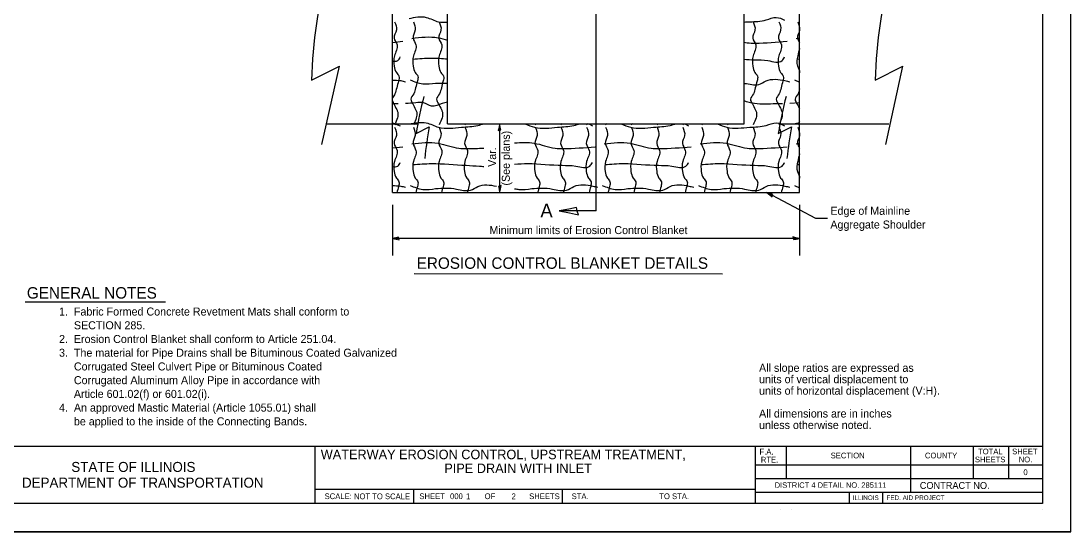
# Model space of a CAD drawing. Extents: x 0 to 2.83, y -0.12 to 1.83.
# Drawn here: x 1.303 to 2.833, y 0 to 0.745 of the extents above; entities that cross this region are included whole.
import ezdxf

# ---------------------------------------------------------------- set-up
doc = ezdxf.new("R2010")
doc.units = 0
for name, color, linetype in [('RD_Pr_Roadway_Dimensions', 7, 'Continuous'), ('RD_Pr_Roadway_Notes', 7, 'Continuous'), ('SH_General_Details', 7, 'Continuous'), ('SH_Printer_Plotting_Border', 7, 'Continuous')]:
    doc.layers.add(name, color=color, linetype=linetype)

msp = doc.modelspace()

# ---------------------------------------------------------------- linework, layer by layer
at = {"layer": 'RD_Pr_Roadway_Dimensions'}
for p, q in [((2.0005, 0.5949), (2.0005, 0.4947)), ((1.8441, 0.4768), (1.8441, 0.4028)), ((2.4377, 0.4768), (2.4377, 0.4028)), ((2.4377, 0.4278), (1.8441, 0.4278))]:
    msp.add_line(p, q, dxfattribs=at)
for points in [[(1.9985, 0.5849), (2.0004, 0.5858), (2.0022, 0.5861), (2.0014, 0.5899), (2.0005, 0.5949), (1.9996, 0.5896)], [(2.0026, 0.5047), (2.0007, 0.5039), (1.9989, 0.5036), (1.9997, 0.4997), (2.0005, 0.4947), (2.0015, 0.5)], [(1.8541, 0.4257), (1.8533, 0.4276), (1.8529, 0.4295), (1.8491, 0.4287), (1.8441, 0.4278), (1.8494, 0.4268)], [(2.4277, 0.4299), (2.4286, 0.428), (2.4289, 0.4261), (2.4327, 0.4269), (2.4377, 0.4278), (2.4324, 0.4288)]]:
    msp.add_lwpolyline(points, close=True, dxfattribs=at)
at = {"layer": 'RD_Pr_Roadway_Notes'}
for p, q in [((2.4616, 0.4568), (2.3899, 0.4947)), ((2.4782, 0.4568), (2.4616, 0.4568)), ((1.8758, 0.3765), (2.3251, 0.3764)), ((1.3089, 0.3356), (1.5132, 0.3356))]:
    msp.add_line(p, q, dxfattribs=at)
msp.add_lwpolyline([(2.3978, 0.4882), (2.398, 0.4902), (2.3986, 0.492), (2.3948, 0.4931), (2.3899, 0.4947), (2.3942, 0.4913)], close=True, dxfattribs=at)
at = {"layer": 'SH_General_Details'}
for p, q in [((2.8333, 0), (2.8333, 1.8333)), ((2.141, 0.4679), (2.141, 1.7517)), ((1.8441, 0.4946), (1.8441, 1.245)), ((2.4377, 0.4946), (2.4377, 1.245)), ((1.9247, 0.5949), (1.9247, 0.9597)), ((2.3567, 0.5949), (2.3567, 0.9597)), ((2.4329, 0.7193), (2.4377, 0.7201)), ((1.8441, 0.7135), (1.8594, 0.715)), ((2.4339, 0.689), (2.4377, 0.6894)), ((1.7261, 0.6584), (1.7668, 0.6789)), ((1.7415, 0.5647), (1.7668, 0.6789)), ((2.5477, 0.6584), (2.5884, 0.6789)), ((2.5632, 0.5647), (2.5884, 0.6789)), ((2.4302, 0.6588), (2.4377, 0.6553)), ((1.8525, 0.6238), (1.8441, 0.6238)), ((2.4377, 0.6253), (2.4233, 0.6243)), ((2.4377, 0.5983), (2.435, 0.5935)), ((1.7482, 0.5949), (1.8815, 0.5949)), ((1.8441, 0.5962), (1.8557, 0.5919)), ((1.8786, 0.5806), (1.8978, 0.5902)), ((1.9247, 0.5949), (2.3567, 0.5949)), ((1.9514, 0.5949), (1.9498, 0.5935)), ((2.0085, 0.5946), (2.0096, 0.5949)), ((2.0539, 0.5949), (2.0523, 0.5935)), ((2.0914, 0.5949), (2.0898, 0.5935)), ((2.1289, 0.5949), (2.1273, 0.5935)), ((2.1304, 0.5949), (2.1358, 0.5919)), ((2.1485, 0.5946), (2.1497, 0.5949)), ((2.1565, 0.5949), (2.1549, 0.5935)), ((2.194, 0.5949), (2.1924, 0.5935)), ((2.2315, 0.5949), (2.2299, 0.5935)), ((2.269, 0.5949), (2.2674, 0.5935)), ((2.2705, 0.5949), (2.2759, 0.5919)), ((2.2886, 0.5946), (2.2897, 0.5949)), ((2.2965, 0.5949), (2.295, 0.5935)), ((2.334, 0.5949), (2.3325, 0.5935)), ((2.4066, 0.5806), (2.4258, 0.5902)), ((2.4095, 0.5949), (2.5677, 0.5949)), ((2.4286, 0.5946), (2.4377, 0.5965)), ((2.4329, 0.5656), (2.4377, 0.5664)), ((1.8441, 0.5598), (1.8594, 0.5613)), ((2.4339, 0.5353), (2.4377, 0.5357)), ((1.8441, 0.4946), (2.4377, 0.4946)), ((2.4302, 0.5051), (2.4377, 0.5016)), ((2.141, 0.4679), (2.0872, 0.4679)), ((0.1667, 0.125), (2.7917, 0.125)), ((1.7312, 0.125), (1.7312, 0.0417)), ((2.3729, 0.125), (2.3729, 0.0417)), ((2.4179, 0.125), (2.4179, 0.0779)), ((2.5995, 0.125), (2.5995, 0.0579)), ((2.6905, 0.125), (2.6905, 0.0779)), ((2.7423, 0.125), (2.7423, 0.0779)), ((2.3729, 0.0979), (2.7917, 0.0979)), ((2.3729, 0.0779), (2.7917, 0.0779)), ((1.7312, 0.0625), (2.3729, 0.0625)), ((1.875, 0.0625), (1.875, 0.0417)), ((2.0917, 0.0625), (2.0917, 0.0417)), ((2.3729, 0.0579), (2.7917, 0.0579)), ((2.5101, 0.0579), (2.5101, 0.0417)), ((2.5585, 0.0579), (2.5585, 0.0417)), ((2.4095, 0.0333), (2.4095, 0.0333)), ((2.4262, 0.0333), (2.4262, 0.0333)), ((2.7917, 0.0333), (2.7917, 0.0333)), ((2.8333, 0), (0, 0))]:
    msp.add_line(p, q, dxfattribs=at)
for points in [[(0.1667, 1.7917), (2.7917, 1.7917), (2.7917, 0.0417), (0.1667, 0.0417)], [(2.1156, 0.462), (2.1133, 0.4675), (2.1124, 0.4727), (2.1014, 0.4704), (2.0872, 0.4679), (2.1024, 0.4652)]]:
    msp.add_lwpolyline(points, close=True, dxfattribs=at)
for centre, start, end in [((2.4341, 0.6367), 164.8207, 178.2405), ((3.2558, 0.6367), 164.8207, 178.2405), ((2.5773, 0.4639), 166.0395, 170.5194), ((3.1053, 0.4639), 166.0395, 170.5194), ((2.5951, 0.4653), 169.8402, 173.6061), ((3.1231, 0.4653), 169.8402, 173.6061)]:
    msp.add_arc(centre, 0.7083, start, end, dxfattribs=at)
for points in [[(1.8684, 0.7483), (1.8934, 0.7499), (1.9114, 0.7435), (1.9247, 0.7429)], [(2.3567, 0.7431), (2.365, 0.7435), (2.3889, 0.7462), (2.4037, 0.7499), (2.4159, 0.7457)], [(1.8472, 0.7435), (1.8499, 0.7315), (1.8467, 0.7198), (1.8509, 0.7097), (1.8472, 0.6938), (1.8467, 0.679), (1.8499, 0.6694), (1.8536, 0.6641), (1.8531, 0.6572), (1.8504, 0.6471), (1.8478, 0.6386), (1.8441, 0.6328)], [(1.8748, 0.7435), (1.8774, 0.7315), (1.8743, 0.7198), (1.8785, 0.7097), (1.8748, 0.6938), (1.8743, 0.679), (1.8774, 0.6694), (1.8812, 0.6641), (1.8806, 0.6572), (1.878, 0.6471), (1.8753, 0.6386), (1.8711, 0.6307), (1.8737, 0.6238), (1.878, 0.6158), (1.8796, 0.6116), (1.879, 0.6036), (1.8748, 0.5935)], [(1.9123, 0.7435), (1.9149, 0.7315), (1.9118, 0.7198), (1.916, 0.7097), (1.9123, 0.6938), (1.9118, 0.679), (1.9149, 0.6694), (1.9187, 0.6641), (1.9181, 0.6572), (1.9155, 0.6471), (1.9128, 0.6386), (1.9086, 0.6307), (1.9112, 0.6238), (1.9155, 0.6158), (1.9171, 0.6116), (1.9165, 0.6036), (1.9123, 0.5935)], [(2.37, 0.7435), (2.3726, 0.7315), (2.3694, 0.7198), (2.3737, 0.7097), (2.37, 0.6938), (2.3694, 0.679), (2.3726, 0.6694), (2.3763, 0.6641), (2.3758, 0.6572), (2.3731, 0.6471), (2.3705, 0.6386), (2.3662, 0.6307), (2.3689, 0.6238), (2.3731, 0.6158), (2.3747, 0.6116), (2.3742, 0.6036), (2.37, 0.5935)], [(2.4075, 0.7435), (2.4101, 0.7315), (2.4069, 0.7198), (2.4112, 0.7097), (2.4075, 0.6938), (2.4069, 0.679), (2.4101, 0.6694), (2.4138, 0.6641), (2.4133, 0.6572), (2.4106, 0.6471), (2.408, 0.6386), (2.4037, 0.6307), (2.4064, 0.6238), (2.4106, 0.6158), (2.4122, 0.6116), (2.4117, 0.6036), (2.4075, 0.5935)], [(2.435, 0.7435), (2.4377, 0.7315), (2.4345, 0.7198), (2.4377, 0.7132)], [(1.8727, 0.7193), (1.9109, 0.7203), (1.9247, 0.7169)], [(2.3567, 0.7136), (2.3613, 0.7129), (2.3729, 0.7124), (2.4196, 0.715)], [(2.4377, 0.7047), (2.435, 0.6938), (2.4345, 0.679), (2.4377, 0.6694), (2.4377, 0.6692)], [(1.8441, 0.6861), (1.852, 0.6869), (1.8557, 0.6922)], [(1.8737, 0.689), (1.9013, 0.6906), (1.9247, 0.6894)], [(2.3567, 0.6888), (2.3719, 0.688), (2.3915, 0.6869), (2.4122, 0.6869), (2.4159, 0.6922)], [(1.8441, 0.6585), (1.8562, 0.6577), (1.8631, 0.6561)], [(1.87, 0.6588), (1.8886, 0.653), (1.9072, 0.654), (1.9247, 0.6538)], [(2.3567, 0.6535), (2.3576, 0.6535), (2.3782, 0.6519), (2.3889, 0.6572), (2.4164, 0.6577), (2.4233, 0.6561)], [(2.4377, 0.6456), (2.4355, 0.6386), (2.4313, 0.6307), (2.4339, 0.6238), (2.4377, 0.6167)], [(1.8441, 0.6282), (1.8462, 0.6238), (1.8504, 0.6158), (1.852, 0.6116), (1.8515, 0.6036), (1.8472, 0.5935)], [(2.4127, 0.6238), (2.4032, 0.6238), (2.3719, 0.6243), (2.3567, 0.6281)], [(1.9247, 0.6261), (1.9167, 0.6243), (1.9013, 0.6206), (1.8896, 0.6254), (1.8785, 0.6254), (1.8631, 0.6243)], [(1.8684, 0.5946), (1.8934, 0.5962), (1.9114, 0.5898), (1.9448, 0.5898), (1.9687, 0.5925), (1.9778, 0.5949)], [(1.8472, 0.5898), (1.8499, 0.5778), (1.8467, 0.5661), (1.8509, 0.556), (1.8472, 0.5401), (1.8467, 0.5252), (1.8499, 0.5157), (1.8536, 0.5104), (1.8531, 0.5035), (1.8507, 0.4946)], [(1.8748, 0.5898), (1.8774, 0.5778), (1.8743, 0.5661), (1.8785, 0.556), (1.8748, 0.5401), (1.8743, 0.5252), (1.8774, 0.5157), (1.8812, 0.5104), (1.8806, 0.5035), (1.8783, 0.4946)], [(1.9123, 0.5898), (1.9149, 0.5778), (1.9118, 0.5661), (1.916, 0.556), (1.9123, 0.5401), (1.9118, 0.5252), (1.9149, 0.5157), (1.9187, 0.5104), (1.9181, 0.5035), (1.9158, 0.4946)], [(1.9498, 0.5898), (1.9524, 0.5778), (1.9493, 0.5661), (1.9535, 0.556), (1.9498, 0.5401), (1.9493, 0.5252), (1.9524, 0.5157), (1.9562, 0.5104), (1.9556, 0.5035), (1.9533, 0.4946)], [(2.0378, 0.5949), (2.0515, 0.5898), (2.0849, 0.5898), (2.1087, 0.5925), (2.1179, 0.5949)], [(2.0523, 0.5898), (2.055, 0.5778), (2.0518, 0.5661), (2.0561, 0.556), (2.0523, 0.5401), (2.0518, 0.5252), (2.055, 0.5157), (2.0587, 0.5104), (2.0582, 0.5035), (2.0558, 0.4946)], [(2.0898, 0.5898), (2.0925, 0.5778), (2.0893, 0.5661), (2.0936, 0.556), (2.0898, 0.5401), (2.0893, 0.5252), (2.0925, 0.5157), (2.0962, 0.5104), (2.0957, 0.5035), (2.0933, 0.4946)], [(2.1273, 0.5898), (2.13, 0.5778), (2.1268, 0.5661), (2.1311, 0.556), (2.1273, 0.5401), (2.1268, 0.5252), (2.13, 0.5157), (2.1337, 0.5104), (2.1332, 0.5035), (2.1308, 0.4946)], [(2.1549, 0.5898), (2.1576, 0.5778), (2.1544, 0.5661), (2.1586, 0.556), (2.1549, 0.5401), (2.1544, 0.5252), (2.1576, 0.5157), (2.1613, 0.5104), (2.1607, 0.5035), (2.1584, 0.4946)], [(2.1778, 0.5949), (2.1915, 0.5898), (2.2249, 0.5898), (2.2488, 0.5925), (2.2579, 0.5949)], [(2.1924, 0.5898), (2.1951, 0.5778), (2.1919, 0.5661), (2.1961, 0.556), (2.1924, 0.5401), (2.1919, 0.5252), (2.1951, 0.5157), (2.1988, 0.5104), (2.1982, 0.5035), (2.1959, 0.4946)], [(2.2299, 0.5898), (2.2326, 0.5778), (2.2294, 0.5661), (2.2336, 0.556), (2.2299, 0.5401), (2.2294, 0.5252), (2.2326, 0.5157), (2.2363, 0.5104), (2.2357, 0.5035), (2.2334, 0.4946)], [(2.2674, 0.5898), (2.2701, 0.5778), (2.2669, 0.5661), (2.2711, 0.556), (2.2674, 0.5401), (2.2669, 0.5252), (2.2701, 0.5157), (2.2738, 0.5104), (2.2732, 0.5035), (2.2709, 0.4946)], [(2.295, 0.5898), (2.2976, 0.5778), (2.2944, 0.5661), (2.2987, 0.556), (2.295, 0.5401), (2.2944, 0.5252), (2.2976, 0.5157), (2.3013, 0.5104), (2.3008, 0.5035), (2.2985, 0.4946)], [(2.3179, 0.5949), (2.3316, 0.5898), (2.365, 0.5898), (2.3889, 0.5925), (2.4037, 0.5962), (2.4159, 0.5919)], [(2.3325, 0.5898), (2.3351, 0.5778), (2.3319, 0.5661), (2.3362, 0.556), (2.3325, 0.5401), (2.3319, 0.5252), (2.3351, 0.5157), (2.3388, 0.5104), (2.3383, 0.5035), (2.336, 0.4946)], [(2.37, 0.5898), (2.3726, 0.5778), (2.3694, 0.5661), (2.3737, 0.556), (2.37, 0.5401), (2.3694, 0.5252), (2.3726, 0.5157), (2.3763, 0.5104), (2.3758, 0.5035), (2.3735, 0.4946)], [(2.4075, 0.5898), (2.4101, 0.5778), (2.4069, 0.5661), (2.4112, 0.556), (2.4075, 0.5401), (2.4069, 0.5252), (2.4101, 0.5157), (2.4138, 0.5104), (2.4133, 0.5035), (2.411, 0.4946)], [(2.435, 0.5898), (2.4377, 0.5778), (2.4345, 0.5661), (2.4377, 0.5595)], [(1.8727, 0.5656), (1.9109, 0.5666), (1.9411, 0.5592), (1.9528, 0.5587), (1.9772, 0.5594)], [(2.0223, 0.5669), (2.0509, 0.5666), (2.0812, 0.5592), (2.0928, 0.5587), (2.1395, 0.5613)], [(2.1528, 0.5656), (2.191, 0.5666), (2.2212, 0.5592), (2.2329, 0.5587), (2.2796, 0.5613)], [(2.2928, 0.5656), (2.331, 0.5666), (2.3613, 0.5592), (2.3729, 0.5587), (2.4196, 0.5613)], [(2.4377, 0.551), (2.435, 0.5401), (2.4345, 0.5252), (2.4377, 0.5157), (2.4377, 0.5155)], [(1.8441, 0.5324), (1.852, 0.5332), (1.8557, 0.5385)], [(1.8737, 0.5353), (1.9013, 0.5369), (1.9517, 0.5343), (1.9713, 0.5332), (1.9772, 0.5327)], [(2.0223, 0.5362), (2.0414, 0.5369), (2.0918, 0.5343), (2.1114, 0.5332), (2.1321, 0.5332), (2.1358, 0.5385)], [(2.1538, 0.5353), (2.1814, 0.5369), (2.2318, 0.5343), (2.2515, 0.5332), (2.2721, 0.5332), (2.2759, 0.5385)], [(2.2939, 0.5353), (2.3215, 0.5369), (2.3719, 0.5343), (2.3915, 0.5332), (2.4122, 0.5332), (2.4159, 0.5385)], [(1.87, 0.5051), (1.8886, 0.4992), (1.9072, 0.5003), (1.9374, 0.4998), (1.9581, 0.4982), (1.9687, 0.5035), (1.9957, 0.5041)], [(2.0223, 0.5001), (2.0286, 0.4992), (2.0472, 0.5003), (2.0774, 0.4998), (2.0981, 0.4982), (2.1087, 0.5035), (2.1363, 0.504), (2.1432, 0.5024)], [(2.1501, 0.5051), (2.1687, 0.4992), (2.1873, 0.5003), (2.2175, 0.4998), (2.2382, 0.4982), (2.2488, 0.5035), (2.2764, 0.504), (2.2833, 0.5024)], [(2.2902, 0.5051), (2.3087, 0.4992), (2.3273, 0.5003), (2.3576, 0.4998), (2.3782, 0.4982), (2.3889, 0.5035), (2.4164, 0.504), (2.4233, 0.5024)], [(1.8441, 0.5048), (1.8562, 0.504), (1.8631, 0.5024)]]:
    msp.add_spline(points, degree=3, dxfattribs=at)
at = {"layer": 'SH_Printer_Plotting_Border'}
msp.add_lwpolyline([(0, 0), (2.8333, 0), (2.8333, 1.8333), (0, 1.8333)], close=True, dxfattribs=at)

# ---------------------------------------------------------------- texts
at = {"layer": 'RD_Pr_Roadway_Dimensions'}
for s, height, p in [('(See plans)', 0.011667, (2.0153, 0.5048)), ('Var.', 0.01167, (1.9953, 0.5321))]:
    msp.add_text(s, height=height, rotation=90, dxfattribs=at).set_placement(p)
msp.add_text('Minimum limits of Erosion Control Blanket', height=0.011667, dxfattribs=at).set_placement((1.9856, 0.4341))
at = {"layer": 'RD_Pr_Roadway_Notes'}
for s, height, p in [('Edge of Mainline', 0.011667, (2.4826, 0.4622)), ('Aggregate Shoulder', 0.011667, (2.4826, 0.4422)), ('EROSION CONTROL BLANKET DETAILS', 0.016667, (1.8795, 0.3835)), ('GENERAL NOTES', 0.016667, (1.3113, 0.3401)), ('1.  Fabric Formed Concrete Revetment Mats shall conform to', 0.011667, (1.3582, 0.3154)), ('     SECTION 285.', 0.011667, (1.3582, 0.2954)), ('2.  Erosion Control Blanket shall conform to Article 251.04.', 0.011667, (1.3582, 0.2754)), ('3.  The material for Pipe Drains shall be Bituminous Coated Galvanized', 0.011667, (1.3582, 0.2554)), ('     Corrugated Steel Culvert Pipe or Bituminous Coated', 0.011667, (1.3582, 0.2354)), ('All slope ratios are expressed as', 0.011667, (2.3786, 0.2334)), ('     Corrugated Aluminum Alloy Pipe in accordance with', 0.011667, (1.3582, 0.2154)), ('units of vertical displacement to', 0.011667, (2.3786, 0.2168)), ('     Article 601.02(f) or 601.02(i).', 0.011667, (1.3582, 0.1954)), ('units of horizontal displacement (V:H).', 0.011667, (2.3786, 0.2001)), ('4.  An approved Mastic Material (Article 1055.01) shall', 0.011667, (1.3582, 0.1754)), ('All dimensions are in inches', 0.011667, (2.3786, 0.1668)), ('     be applied to the inside of the Connecting Bands.', 0.011667, (1.3582, 0.1554)), ('unless otherwise noted.', 0.011667, (2.3786, 0.1501))]:
    msp.add_text(s, height=height, dxfattribs=at).set_placement(p)
at = {"layer": 'SH_General_Details'}
for s, height, p in [('A', 0.02, (2.0599, 0.4585)), ('WATERWAY EROSION CONTROL, UPSTREAM TREATMENT,', 0.013854, (1.7397, 0.1061)), ('F.A.  ', 0.00833, (2.3793, 0.1129)), ('RTE.', 0.00833, (2.3812, 0.1012)), ('SECTION', 0.00833, (2.483, 0.1073)), ('COUNTY', 0.00833, (2.6204, 0.1073)), ('SHEETS', 0.00833, (2.6932, 0.1015)), ('TOTAL', 0.00833, (2.6978, 0.1132)), ('SHEET', 0.00833, (2.7475, 0.1132)), ('NO.', 0.00833, (2.7571, 0.1015)), ('STATE OF ILLINOIS', 0.014584, (1.3761, 0.0875)), ('PIPE DRAIN WITH INLET', 0.013854, (1.9198, 0.0859)), ('DEPARTMENT OF TRANSPORTATION', 0.014584, (1.3042, 0.0646)), ('0', 0.00833, (2.764, 0.0829)), ('DISTRICT 4 DETAIL NO. 285111', 0.007917, (2.4014, 0.0644)), ('CONTRACT NO.      ', 0.01, (2.6129, 0.0628)), ('SCALE:          ', 0.008333, (1.7453, 0.0479)), ('NOT TO SCALE', 0.008333, (1.7881, 0.0478)), ('SHEET', 0.00833, (1.8835, 0.0479)), ('000', 0.00833, (1.9282, 0.0479)), ('1', 0.00833, (1.9514, 0.0478)), ('OF', 0.00833, (1.9786, 0.0479)), ('2', 0.00833, (2.0178, 0.0478)), ('SHEETS', 0.00833, (2.0435, 0.0479)), ('STA.', 0.00833, (2.1054, 0.0479)), ('TO STA.', 0.00833, (2.2332, 0.0479)), ('ILLINOIS', 0.00667, (2.5152, 0.0466)), ('FED. AID PROJECT', 0.006667, (2.5644, 0.0466))]:
    msp.add_text(s, height=height, dxfattribs=at).set_placement(p)

doc.saveas('drawing.dxf')
